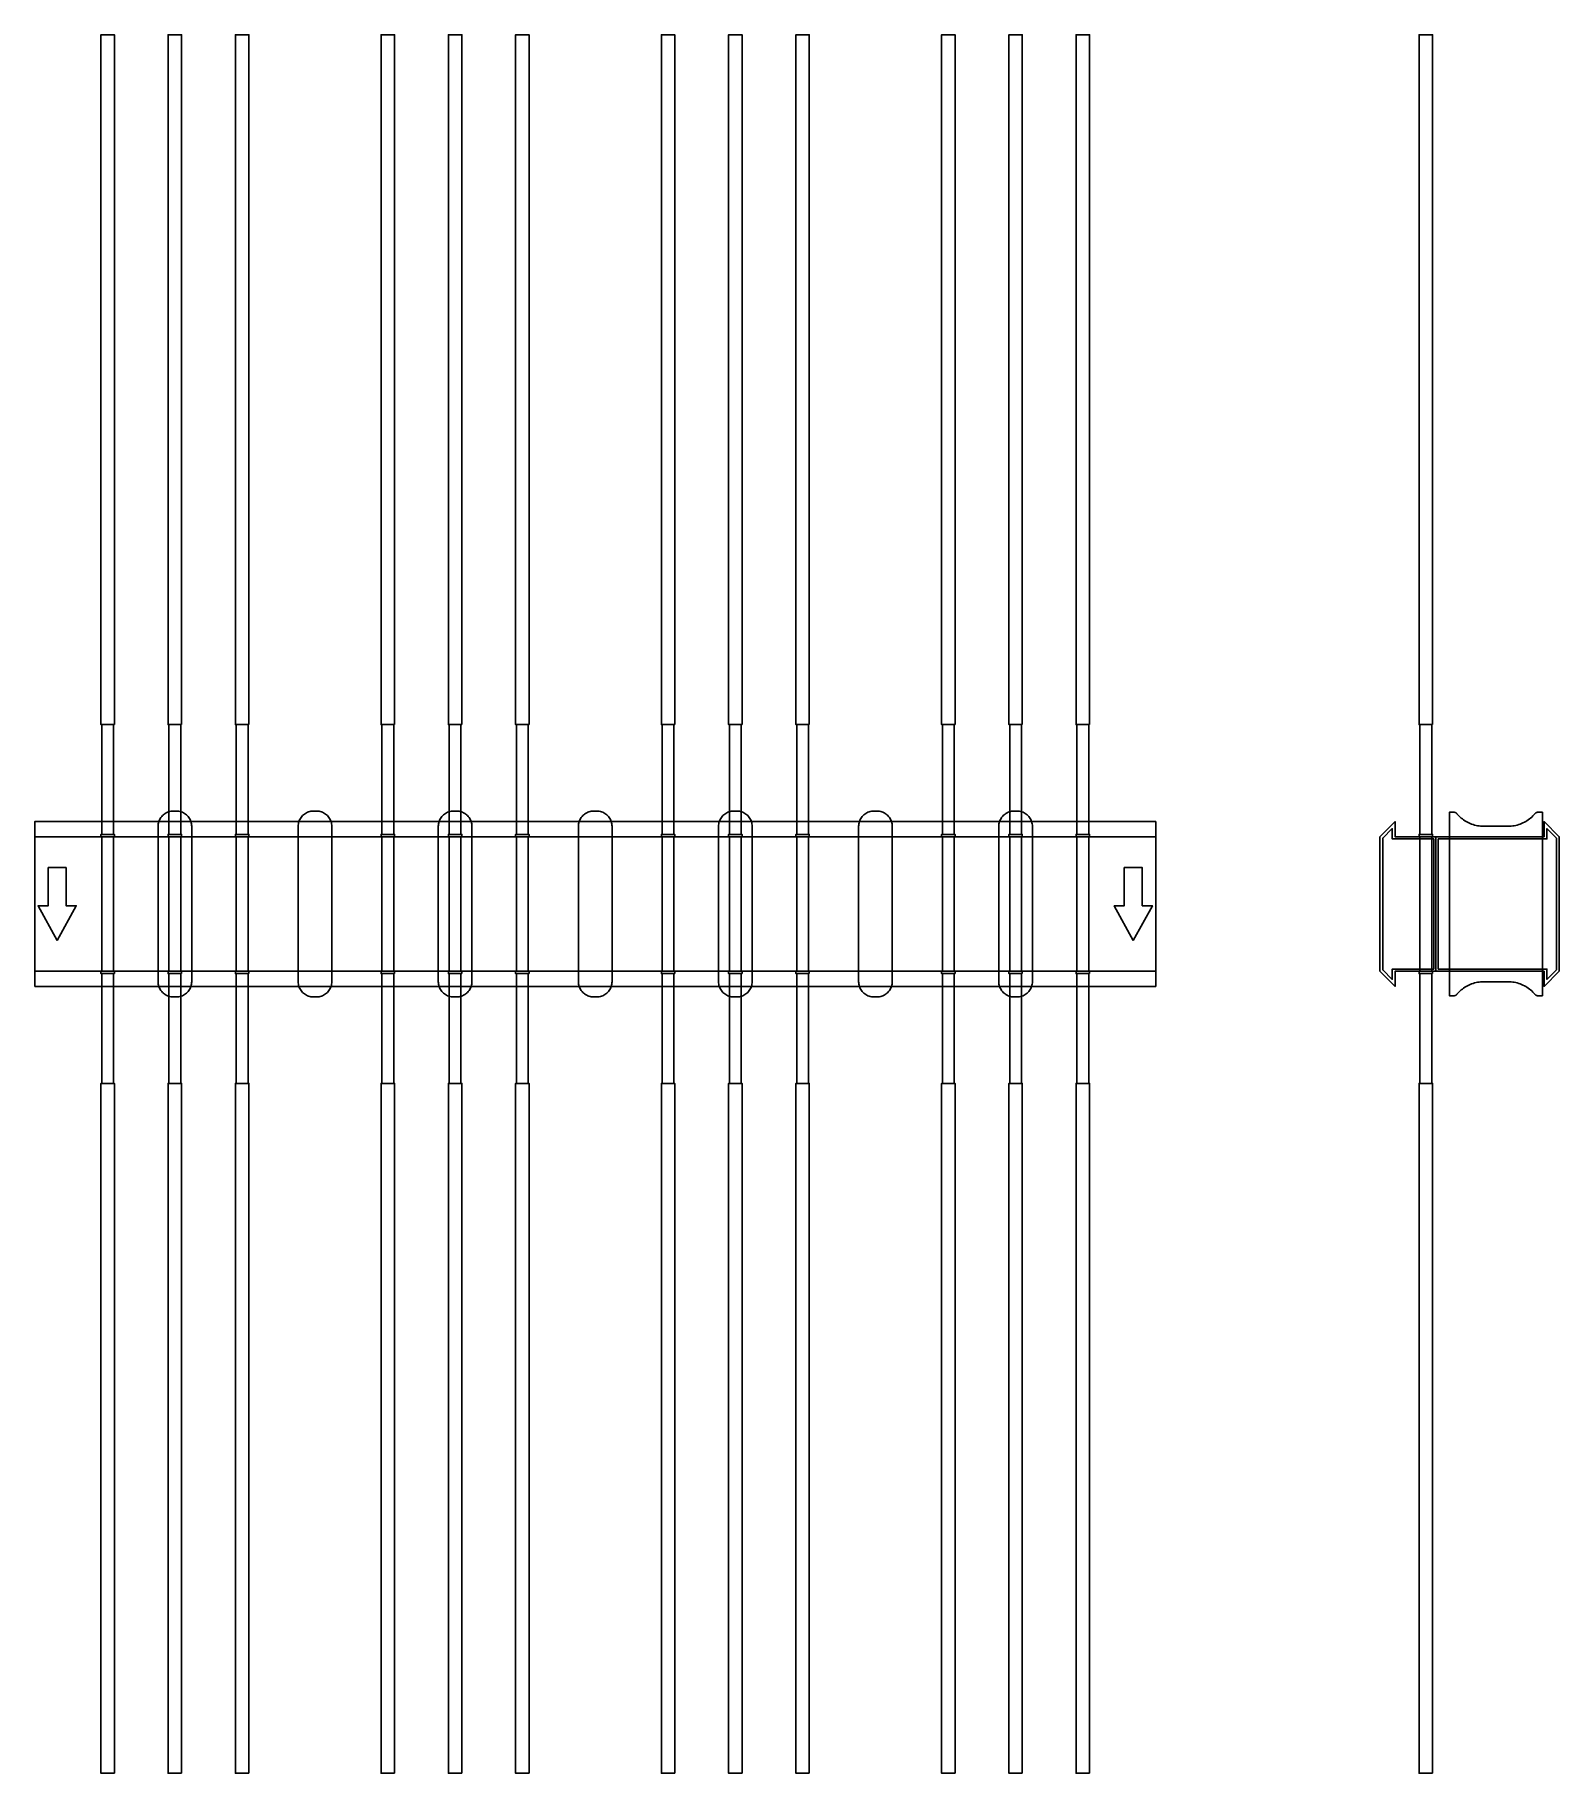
# Model space of a CAD drawing. Extents: x 0 to 1360, y -775 to 775.
import ezdxf

# ---------------------------------------------------------------- set-up
doc = ezdxf.new("R2010")
doc.units = 0
doc.layers.add('Halfen', color=7, linetype='CONTINUOUS')

msp = doc.modelspace()

# ---------------------------------------------------------------- linework, layer by layer
at = {"layer": 'Halfen', "color": 7}
for points in [[(71, 160), (71, 775), (59, 775), (59, 160)], [(131, 160), (131, 775), (119, 775), (119, 160)], [(191, 160), (191, 775), (179, 775), (179, 160)], [(321, 160), (321, 775), (309, 775), (309, 160)], [(381, 160), (381, 775), (369, 775), (369, 160)], [(441, 160), (441, 775), (429, 775), (429, 160)], [(571, 160), (571, 775), (559, 775), (559, 160)], [(631, 160), (631, 775), (619, 775), (619, 160)], [(691, 160), (691, 775), (679, 775), (679, 160)], [(821, 160), (821, 775), (809, 775), (809, 160)], [(881, 160), (881, 775), (869, 775), (869, 160)], [(941, 160), (941, 775), (929, 775), (929, 160)], [(1247, 160), (1247, 775), (1235, 775), (1235, 160)], [(70.25, 62), (70.25, 160), (59.75, 160), (59.75, 62)], [(130.25, 62), (130.25, 160), (119.75, 160), (119.75, 62)], [(190.25, 62), (190.25, 160), (179.75, 160), (179.75, 62)], [(320.25, 62), (320.25, 160), (309.75, 160), (309.75, 62)], [(380.25, 62), (380.25, 160), (369.75, 160), (369.75, 62)], [(440.25, 62), (440.25, 160), (429.75, 160), (429.75, 62)], [(570.25, 62), (570.25, 160), (559.75, 160), (559.75, 62)], [(630.25, 62), (630.25, 160), (619.75, 160), (619.75, 62)], [(690.25, 62), (690.25, 160), (679.75, 160), (679.75, 62)], [(820.25, 62), (820.25, 160), (809.75, 160), (809.75, 62)], [(880.25, 62), (880.25, 160), (869.75, 160), (869.75, 62)], [(940.25, 62), (940.25, 160), (929.75, 160), (929.75, 62)], [(1246.25, 62), (1246.25, 160), (1235.75, 160), (1235.75, 62)], [(140, -69.3), (140, -56.8), (140, 69.3), (139.958, 70.359), (139.834, 71.412), (139.627, 72.452), (139.339, 73.472), (138.972, 74.466), (138.529, 75.429), (138.011, 76.354), (137.422, 77.235), (136.765, 78.068), (136.046, 78.846), (135.268, 79.565), (134.435, 80.222), (133.554, 80.811), (132.629, 81.329), (131.666, 81.772), (130.672, 82.139), (129.652, 82.427), (128.612, 82.634), (127.559, 82.758), (126.5, 82.8), (123.5, 82.8), (122.441, 82.758), (121.388, 82.634), (120.348, 82.427), (119.328, 82.139), (118.334, 81.772), (117.371, 81.329), (116.446, 80.811), (115.565, 80.222), (114.732, 79.565), (113.954, 78.846), (113.235, 78.068), (112.578, 77.235), (111.989, 76.354), (111.471, 75.429), (111.028, 74.466), (110.661, 73.472), (110.373, 72.452), (110.166, 71.412), (110.042, 70.359), (110, 69.3), (110, -56.8), (110, -69.3), (110.042, -70.359), (110.166, -71.412), (110.373, -72.452), (110.661, -73.472), (111.028, -74.466), (111.471, -75.429), (111.989, -76.354), (112.578, -77.235), (113.235, -78.068), (113.954, -78.846), (114.732, -79.565), (115.565, -80.222), (116.446, -80.811), (117.371, -81.329), (118.334, -81.772), (119.328, -82.139), (120.348, -82.427), (121.388, -82.634), (122.441, -82.758), (123.5, -82.8), (126.5, -82.8), (127.559, -82.758), (128.612, -82.634), (129.652, -82.427), (130.672, -82.139), (131.666, -81.772), (132.629, -81.329), (133.554, -80.811), (134.435, -80.222), (135.268, -79.565), (136.046, -78.846), (136.765, -78.068), (137.422, -77.235), (138.011, -76.354), (138.529, -75.429), (138.972, -74.466), (139.339, -73.472), (139.627, -72.452), (139.834, -71.412), (139.958, -70.359), (140, -69.3)], [(265, -69.3), (265, -56.8), (265, 69.3), (264.958, 70.359), (264.834, 71.412), (264.627, 72.452), (264.339, 73.472), (263.972, 74.466), (263.529, 75.429), (263.011, 76.354), (262.422, 77.235), (261.765, 78.068), (261.046, 78.846), (260.268, 79.565), (259.435, 80.222), (258.554, 80.811), (257.629, 81.329), (256.666, 81.772), (255.672, 82.139), (254.652, 82.427), (253.612, 82.634), (252.559, 82.758), (251.5, 82.8), (248.5, 82.8), (247.441, 82.758), (246.388, 82.634), (245.348, 82.427), (244.328, 82.139), (243.334, 81.772), (242.371, 81.329), (241.446, 80.811), (240.565, 80.222), (239.732, 79.565), (238.954, 78.846), (238.235, 78.068), (237.578, 77.235), (236.989, 76.354), (236.471, 75.429), (236.028, 74.466), (235.661, 73.472), (235.373, 72.452), (235.166, 71.412), (235.042, 70.359), (235, 69.3), (235, -56.8), (235, -69.3), (235.042, -70.359), (235.166, -71.412), (235.373, -72.452), (235.661, -73.472), (236.028, -74.466), (236.471, -75.429), (236.989, -76.354), (237.578, -77.235), (238.235, -78.068), (238.954, -78.846), (239.732, -79.565), (240.565, -80.222), (241.446, -80.811), (242.371, -81.329), (243.334, -81.772), (244.328, -82.139), (245.348, -82.427), (246.388, -82.634), (247.441, -82.758), (248.5, -82.8), (251.5, -82.8), (252.559, -82.758), (253.612, -82.634), (254.652, -82.427), (255.672, -82.139), (256.666, -81.772), (257.629, -81.329), (258.554, -80.811), (259.435, -80.222), (260.268, -79.565), (261.046, -78.846), (261.765, -78.068), (262.422, -77.235), (263.011, -76.354), (263.529, -75.429), (263.972, -74.466), (264.339, -73.472), (264.627, -72.452), (264.834, -71.412), (264.958, -70.359), (265, -69.3)], [(390, -69.3), (390, -56.8), (390, 69.3), (389.958, 70.359), (389.834, 71.412), (389.627, 72.452), (389.339, 73.472), (388.972, 74.466), (388.529, 75.429), (388.011, 76.354), (387.422, 77.235), (386.765, 78.068), (386.046, 78.846), (385.268, 79.565), (384.435, 80.222), (383.554, 80.811), (382.629, 81.329), (381.666, 81.772), (380.672, 82.139), (379.652, 82.427), (378.612, 82.634), (377.559, 82.758), (376.5, 82.8), (373.5, 82.8), (372.441, 82.758), (371.388, 82.634), (370.348, 82.427), (369.328, 82.139), (368.334, 81.772), (367.371, 81.329), (366.446, 80.811), (365.565, 80.222), (364.732, 79.565), (363.954, 78.846), (363.235, 78.068), (362.578, 77.235), (361.989, 76.354), (361.471, 75.429), (361.028, 74.466), (360.661, 73.472), (360.373, 72.452), (360.166, 71.412), (360.042, 70.359), (360, 69.3), (360, -56.8), (360, -69.3), (360.042, -70.359), (360.166, -71.412), (360.373, -72.452), (360.661, -73.472), (361.028, -74.466), (361.471, -75.429), (361.989, -76.354), (362.578, -77.235), (363.235, -78.068), (363.954, -78.846), (364.732, -79.565), (365.565, -80.222), (366.446, -80.811), (367.371, -81.329), (368.334, -81.772), (369.328, -82.139), (370.348, -82.427), (371.388, -82.634), (372.441, -82.758), (373.5, -82.8), (376.5, -82.8), (377.559, -82.758), (378.612, -82.634), (379.652, -82.427), (380.672, -82.139), (381.666, -81.772), (382.629, -81.329), (383.554, -80.811), (384.435, -80.222), (385.268, -79.565), (386.046, -78.846), (386.765, -78.068), (387.422, -77.235), (388.011, -76.354), (388.529, -75.429), (388.972, -74.466), (389.339, -73.472), (389.627, -72.452), (389.834, -71.412), (389.958, -70.359), (390, -69.3)], [(515, -69.3), (515, -56.8), (515, 69.3), (514.958, 70.359), (514.834, 71.412), (514.627, 72.452), (514.339, 73.472), (513.972, 74.466), (513.529, 75.429), (513.011, 76.354), (512.422, 77.235), (511.765, 78.068), (511.046, 78.846), (510.268, 79.565), (509.435, 80.222), (508.554, 80.811), (507.629, 81.329), (506.666, 81.772), (505.672, 82.139), (504.652, 82.427), (503.612, 82.634), (502.559, 82.758), (501.5, 82.8), (498.5, 82.8), (497.441, 82.758), (496.388, 82.634), (495.348, 82.427), (494.328, 82.139), (493.334, 81.772), (492.371, 81.329), (491.446, 80.811), (490.565, 80.222), (489.732, 79.565), (488.954, 78.846), (488.235, 78.068), (487.578, 77.235), (486.989, 76.354), (486.471, 75.429), (486.028, 74.466), (485.661, 73.472), (485.373, 72.452), (485.166, 71.412), (485.042, 70.359), (485, 69.3), (485, -56.8), (485, -69.3), (485.042, -70.359), (485.166, -71.412), (485.373, -72.452), (485.661, -73.472), (486.028, -74.466), (486.471, -75.429), (486.989, -76.354), (487.578, -77.235), (488.235, -78.068), (488.954, -78.846), (489.732, -79.565), (490.565, -80.222), (491.446, -80.811), (492.371, -81.329), (493.334, -81.772), (494.328, -82.139), (495.348, -82.427), (496.388, -82.634), (497.441, -82.758), (498.5, -82.8), (501.5, -82.8), (502.559, -82.758), (503.612, -82.634), (504.652, -82.427), (505.672, -82.139), (506.666, -81.772), (507.629, -81.329), (508.554, -80.811), (509.435, -80.222), (510.268, -79.565), (511.046, -78.846), (511.765, -78.068), (512.422, -77.235), (513.011, -76.354), (513.529, -75.429), (513.972, -74.466), (514.339, -73.472), (514.627, -72.452), (514.834, -71.412), (514.958, -70.359), (515, -69.3)], [(640, -69.3), (640, -56.8), (640, 69.3), (639.958, 70.359), (639.834, 71.412), (639.627, 72.452), (639.339, 73.472), (638.972, 74.466), (638.529, 75.429), (638.011, 76.354), (637.422, 77.235), (636.765, 78.068), (636.046, 78.846), (635.268, 79.565), (634.435, 80.222), (633.554, 80.811), (632.629, 81.329), (631.666, 81.772), (630.672, 82.139), (629.652, 82.427), (628.612, 82.634), (627.559, 82.758), (626.5, 82.8), (623.5, 82.8), (622.441, 82.758), (621.388, 82.634), (620.348, 82.427), (619.328, 82.139), (618.334, 81.772), (617.371, 81.329), (616.446, 80.811), (615.565, 80.222), (614.732, 79.565), (613.954, 78.846), (613.235, 78.068), (612.578, 77.235), (611.989, 76.354), (611.471, 75.429), (611.028, 74.466), (610.661, 73.472), (610.373, 72.452), (610.166, 71.412), (610.042, 70.359), (610, 69.3), (610, -56.8), (610, -69.3), (610.042, -70.359), (610.166, -71.412), (610.373, -72.452), (610.661, -73.472), (611.028, -74.466), (611.471, -75.429), (611.989, -76.354), (612.578, -77.235), (613.235, -78.068), (613.954, -78.846), (614.732, -79.565), (615.565, -80.222), (616.446, -80.811), (617.371, -81.329), (618.334, -81.772), (619.328, -82.139), (620.348, -82.427), (621.388, -82.634), (622.441, -82.758), (623.5, -82.8), (626.5, -82.8), (627.559, -82.758), (628.612, -82.634), (629.652, -82.427), (630.672, -82.139), (631.666, -81.772), (632.629, -81.329), (633.554, -80.811), (634.435, -80.222), (635.268, -79.565), (636.046, -78.846), (636.765, -78.068), (637.422, -77.235), (638.011, -76.354), (638.529, -75.429), (638.972, -74.466), (639.339, -73.472), (639.627, -72.452), (639.834, -71.412), (639.958, -70.359), (640, -69.3)], [(765, -69.3), (765, -56.8), (765, 69.3), (764.958, 70.359), (764.834, 71.412), (764.627, 72.452), (764.339, 73.472), (763.972, 74.466), (763.529, 75.429), (763.011, 76.354), (762.422, 77.235), (761.765, 78.068), (761.046, 78.846), (760.268, 79.565), (759.435, 80.222), (758.554, 80.811), (757.629, 81.329), (756.666, 81.772), (755.672, 82.139), (754.652, 82.427), (753.612, 82.634), (752.559, 82.758), (751.5, 82.8), (748.5, 82.8), (747.441, 82.758), (746.388, 82.634), (745.348, 82.427), (744.328, 82.139), (743.334, 81.772), (742.371, 81.329), (741.446, 80.811), (740.565, 80.222), (739.732, 79.565), (738.954, 78.846), (738.235, 78.068), (737.578, 77.235), (736.989, 76.354), (736.471, 75.429), (736.028, 74.466), (735.661, 73.472), (735.373, 72.452), (735.166, 71.412), (735.042, 70.359), (735, 69.3), (735, -56.8), (735, -69.3), (735.042, -70.359), (735.166, -71.412), (735.373, -72.452), (735.661, -73.472), (736.028, -74.466), (736.471, -75.429), (736.989, -76.354), (737.578, -77.235), (738.235, -78.068), (738.954, -78.846), (739.732, -79.565), (740.565, -80.222), (741.446, -80.811), (742.371, -81.329), (743.334, -81.772), (744.328, -82.139), (745.348, -82.427), (746.388, -82.634), (747.441, -82.758), (748.5, -82.8), (751.5, -82.8), (752.559, -82.758), (753.612, -82.634), (754.652, -82.427), (755.672, -82.139), (756.666, -81.772), (757.629, -81.329), (758.554, -80.811), (759.435, -80.222), (760.268, -79.565), (761.046, -78.846), (761.765, -78.068), (762.422, -77.235), (763.011, -76.354), (763.529, -75.429), (763.972, -74.466), (764.339, -73.472), (764.627, -72.452), (764.834, -71.412), (764.958, -70.359), (765, -69.3)], [(890, -69.3), (890, -56.8), (890, 69.3), (889.958, 70.359), (889.834, 71.412), (889.627, 72.452), (889.339, 73.472), (888.972, 74.466), (888.529, 75.429), (888.011, 76.354), (887.422, 77.235), (886.765, 78.068), (886.046, 78.846), (885.268, 79.565), (884.435, 80.222), (883.554, 80.811), (882.629, 81.329), (881.666, 81.772), (880.672, 82.139), (879.652, 82.427), (878.612, 82.634), (877.559, 82.758), (876.5, 82.8), (873.5, 82.8), (872.441, 82.758), (871.388, 82.634), (870.348, 82.427), (869.328, 82.139), (868.334, 81.772), (867.371, 81.329), (866.446, 80.811), (865.565, 80.222), (864.732, 79.565), (863.954, 78.846), (863.235, 78.068), (862.578, 77.235), (861.989, 76.354), (861.471, 75.429), (861.028, 74.466), (860.661, 73.472), (860.373, 72.452), (860.166, 71.412), (860.042, 70.359), (860, 69.3), (860, -56.8), (860, -69.3), (860.042, -70.359), (860.166, -71.412), (860.373, -72.452), (860.661, -73.472), (861.028, -74.466), (861.471, -75.429), (861.989, -76.354), (862.578, -77.235), (863.235, -78.068), (863.954, -78.846), (864.732, -79.565), (865.565, -80.222), (866.446, -80.811), (867.371, -81.329), (868.334, -81.772), (869.328, -82.139), (870.348, -82.427), (871.388, -82.634), (872.441, -82.758), (873.5, -82.8), (876.5, -82.8), (877.559, -82.758), (878.612, -82.634), (879.652, -82.427), (880.672, -82.139), (881.666, -81.772), (882.629, -81.329), (883.554, -80.811), (884.435, -80.222), (885.268, -79.565), (886.046, -78.846), (886.765, -78.068), (887.422, -77.235), (888.011, -76.354), (888.529, -75.429), (888.972, -74.466), (889.339, -73.472), (889.627, -72.452), (889.834, -71.412), (889.958, -70.359), (890, -69.3)], [(1345, -81.8), (1345, 81.8), (1341, 81.8), (1340.846, 81.797), (1340.691, 81.786), (1340.538, 81.769), (1340.385, 81.746), (1340.234, 81.715), (1340.084, 81.678), (1339.936, 81.634), (1339.789, 81.584), (1339.646, 81.527), (1339.505, 81.464), (1339.366, 81.395), (1339.231, 81.32), (1339.1, 81.239), (1338.972, 81.153), (1338.848, 81.06), (1338.728, 80.963), (1338.613, 80.86), (1338.502, 80.752), (1338.397, 80.639), (1338.296, 80.522), (1337.41, 79.491), (1336.479, 78.5), (1335.505, 77.551), (1334.491, 76.646), (1333.437, 75.787), (1332.347, 74.975), (1331.222, 74.211), (1330.064, 73.499), (1328.876, 72.838), (1327.66, 72.23), (1326.418, 71.676), (1325.153, 71.178), (1323.867, 70.736), (1322.563, 70.351), (1321.243, 70.024), (1319.911, 69.756), (1318.567, 69.547), (1317.216, 69.397), (1315.859, 69.307), (1314.5, 69.277), (1292.5, 69.277), (1291.141, 69.307), (1289.784, 69.397), (1288.433, 69.547), (1287.089, 69.756), (1285.757, 70.024), (1284.437, 70.351), (1283.133, 70.736), (1281.847, 71.178), (1280.582, 71.676), (1279.34, 72.23), (1278.124, 72.838), (1276.936, 73.499), (1275.778, 74.211), (1274.653, 74.975), (1273.563, 75.787), (1272.509, 76.646), (1271.495, 77.551), (1270.521, 78.5), (1269.59, 79.491), (1268.704, 80.522), (1268.603, 80.639), (1268.498, 80.752), (1268.387, 80.86), (1268.272, 80.963), (1268.152, 81.06), (1268.028, 81.153), (1267.9, 81.239), (1267.769, 81.32), (1267.634, 81.395), (1267.495, 81.464), (1267.354, 81.527), (1267.211, 81.584), (1267.064, 81.634), (1266.916, 81.678), (1266.766, 81.715), (1266.615, 81.746), (1266.462, 81.769), (1266.309, 81.786), (1266.154, 81.797), (1266, 81.8), (1262, 81.8), (1262, -81.8), (1266, -81.8), (1266.154, -81.797), (1266.309, -81.786), (1266.462, -81.769), (1266.615, -81.746), (1266.766, -81.715), (1266.916, -81.678), (1267.064, -81.634), (1267.211, -81.584), (1267.354, -81.527), (1267.495, -81.464), (1267.634, -81.395), (1267.769, -81.32), (1267.9, -81.239), (1268.028, -81.153), (1268.152, -81.06), (1268.272, -80.963), (1268.387, -80.86), (1268.498, -80.752), (1268.603, -80.639), (1268.704, -80.522), (1269.59, -79.491), (1270.521, -78.5), (1271.495, -77.551), (1272.509, -76.646), (1273.563, -75.787), (1274.653, -74.975), (1275.778, -74.211), (1276.936, -73.499), (1278.124, -72.838), (1279.34, -72.23), (1280.582, -71.676), (1281.847, -71.178), (1283.133, -70.736), (1284.437, -70.351), (1285.757, -70.024), (1287.089, -69.756), (1288.433, -69.547), (1289.784, -69.397), (1291.141, -69.307), (1292.5, -69.277), (1314.5, -69.277), (1315.859, -69.307), (1317.216, -69.397), (1318.567, -69.547), (1319.911, -69.756), (1321.243, -70.024), (1322.563, -70.351), (1323.867, -70.736), (1325.153, -71.178), (1326.418, -71.676), (1327.66, -72.23), (1328.876, -72.838), (1330.064, -73.499), (1331.222, -74.211), (1332.347, -74.975), (1333.437, -75.787), (1334.491, -76.646), (1335.505, -77.551), (1336.479, -78.5), (1337.41, -79.491), (1338.296, -80.522), (1338.397, -80.639), (1338.502, -80.752), (1338.613, -80.86), (1338.728, -80.963), (1338.848, -81.06), (1338.972, -81.153), (1339.1, -81.239), (1339.231, -81.32), (1339.366, -81.395), (1339.505, -81.464), (1339.646, -81.527), (1339.789, -81.584), (1339.936, -81.634), (1340.084, -81.678), (1340.234, -81.715), (1340.385, -81.746), (1340.538, -81.769), (1340.691, -81.786), (1340.846, -81.797), (1341, -81.8)], [(0, -73.5), (1000, -73.5), (1000, 73.5), (0, 73.5)], [(71, 60), (71, 62), (59, 62), (59, 60)], [(131, 60), (131, 62), (119, 62), (119, 60)], [(191, 60), (191, 62), (179, 62), (179, 60)], [(321, 60), (321, 62), (309, 62), (309, 60)], [(381, 60), (381, 62), (369, 62), (369, 60)], [(441, 60), (441, 62), (429, 62), (429, 60)], [(571, 60), (571, 62), (559, 62), (559, 60)], [(631, 60), (631, 62), (619, 62), (619, 60)], [(691, 60), (691, 62), (679, 62), (679, 60)], [(821, 60), (821, 62), (809, 62), (809, 60)], [(881, 60), (881, 62), (869, 62), (869, 60)], [(941, 60), (941, 62), (929, 62), (929, 60)], [(1250, -60), (1250, 60), (1213.5, 60), (1213.5, 73.5), (1200, 60), (1200, -60), (1213.5, -73.5), (1213.5, -60)], [(1248, -58), (1248, 58), (1211, 58), (1211, 67.25), (1202.5, 58.75), (1202.5, -58.75), (1211, -67.25), (1211, -58)], [(1247, 60), (1247, 62), (1235, 62), (1235, 60)], [(1360, -60), (1360, 60), (1346.5, 73.5), (1346.5, 60), (1250, 60), (1250, -60), (1346.5, -60), (1346.5, -73.5)], [(1357.5, -58.75), (1357.5, 58.75), (1349, 67.25), (1349, 58), (1252, 58), (1252, -58), (1349, -58), (1349, -67.25)], [(0, -60), (1000, -60), (1000, 60), (0, 60)], [(70.25, -60), (70.25, 60), (59.75, 60), (59.75, -60)], [(130.25, -60), (130.25, 60), (119.75, 60), (119.75, -60)], [(190.25, -60), (190.25, 60), (179.75, 60), (179.75, -60)], [(320.25, -60), (320.25, 60), (309.75, 60), (309.75, -60)], [(380.25, -60), (380.25, 60), (369.75, 60), (369.75, -60)], [(440.25, -60), (440.25, 60), (429.75, 60), (429.75, -60)], [(570.25, -60), (570.25, 60), (559.75, 60), (559.75, -60)], [(630.25, -60), (630.25, 60), (619.75, 60), (619.75, -60)], [(690.25, -60), (690.25, 60), (679.75, 60), (679.75, -60)], [(820.25, -60), (820.25, 60), (809.75, 60), (809.75, -60)], [(880.25, -60), (880.25, 60), (869.75, 60), (869.75, -60)], [(940.25, -60), (940.25, 60), (929.75, 60), (929.75, -60)], [(1246.25, -60), (1246.25, 60), (1235.75, 60), (1235.75, -60)], [(20, -32.5), (37, -1.5), (28, -1.5), (28, 32.5), (12, 32.5), (12, -1.5), (3, -1.5)], [(980, -32.5), (997, -1.5), (988, -1.5), (988, 32.5), (972, 32.5), (972, -1.5), (963, -1.5)], [(71, -62), (71, -60), (59, -60), (59, -62)], [(70.25, -160), (70.25, -62), (59.75, -62), (59.75, -160)], [(131, -62), (131, -60), (119, -60), (119, -62)], [(130.25, -160), (130.25, -62), (119.75, -62), (119.75, -160)], [(191, -62), (191, -60), (179, -60), (179, -62)], [(190.25, -160), (190.25, -62), (179.75, -62), (179.75, -160)], [(321, -62), (321, -60), (309, -60), (309, -62)], [(320.25, -160), (320.25, -62), (309.75, -62), (309.75, -160)], [(381, -62), (381, -60), (369, -60), (369, -62)], [(380.25, -160), (380.25, -62), (369.75, -62), (369.75, -160)], [(441, -62), (441, -60), (429, -60), (429, -62)], [(440.25, -160), (440.25, -62), (429.75, -62), (429.75, -160)], [(571, -62), (571, -60), (559, -60), (559, -62)], [(570.25, -160), (570.25, -62), (559.75, -62), (559.75, -160)], [(631, -62), (631, -60), (619, -60), (619, -62)], [(630.25, -160), (630.25, -62), (619.75, -62), (619.75, -160)], [(691, -62), (691, -60), (679, -60), (679, -62)], [(690.25, -160), (690.25, -62), (679.75, -62), (679.75, -160)], [(821, -62), (821, -60), (809, -60), (809, -62)], [(820.25, -160), (820.25, -62), (809.75, -62), (809.75, -160)], [(881, -62), (881, -60), (869, -60), (869, -62)], [(880.25, -160), (880.25, -62), (869.75, -62), (869.75, -160)], [(941, -62), (941, -60), (929, -60), (929, -62)], [(940.25, -160), (940.25, -62), (929.75, -62), (929.75, -160)], [(1247, -62), (1247, -60), (1235, -60), (1235, -62)], [(1246.25, -160), (1246.25, -62), (1235.75, -62), (1235.75, -160)], [(71, -775), (71, -160), (59, -160), (59, -775)], [(131, -775), (131, -160), (119, -160), (119, -775)], [(191, -775), (191, -160), (179, -160), (179, -775)], [(321, -775), (321, -160), (309, -160), (309, -775)], [(381, -775), (381, -160), (369, -160), (369, -775)], [(441, -775), (441, -160), (429, -160), (429, -775)], [(571, -775), (571, -160), (559, -160), (559, -775)], [(631, -775), (631, -160), (619, -160), (619, -775)], [(691, -775), (691, -160), (679, -160), (679, -775)], [(821, -775), (821, -160), (809, -160), (809, -775)], [(881, -775), (881, -160), (869, -160), (869, -775)], [(941, -775), (941, -160), (929, -160), (929, -775)], [(1247, -775), (1247, -160), (1235, -160), (1235, -775)]]:
    msp.add_lwpolyline(points, close=True, dxfattribs=at)

doc.saveas('drawing.dxf')
